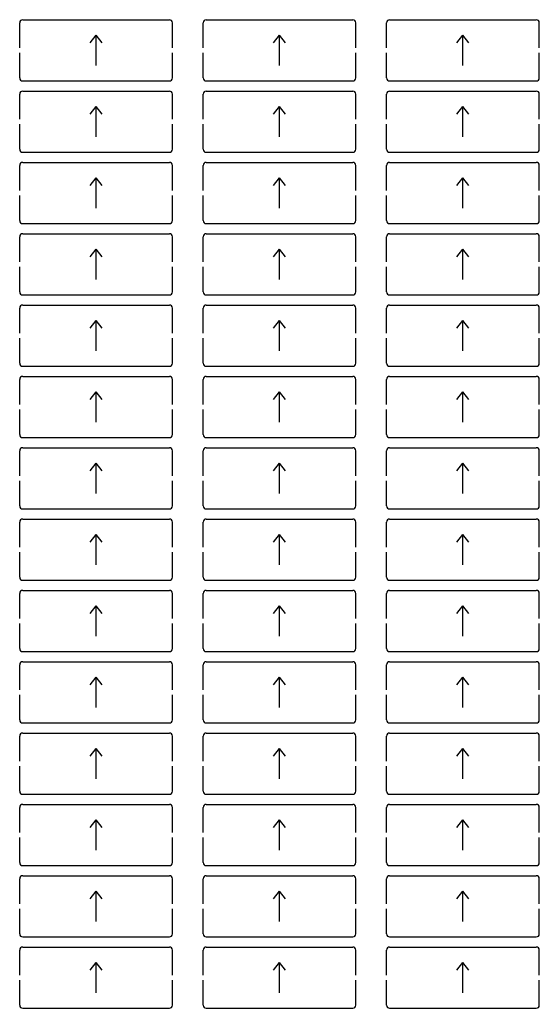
# Model space of a CAD drawing. Extents: x 0 to 438, y 0 to 206.
# Drawn here: x 121.5 to 172.5, y 4.5 to 101.5 of the extents above; entities that cross this region are included whole.
import ezdxf

# ---------------------------------------------------------------- set-up
doc = ezdxf.new("R2010")
doc.units = 0
doc.layers.add('DIMENSION', color=5, linetype='Continuous')
doc.layers.add('SAMPLE', color=4, linetype='Continuous')

msp = doc.modelspace()

# ---------------------------------------------------------------- linework, layer by layer
at = {"layer": 'DIMENSION'}
for p, q in [((128.4, 99.25), (129, 100)), ((129, 97), (129, 100)), ((129.6, 99.25), (129, 100)), ((146.4, 99.25), (147, 100)), ((147, 97), (147, 100)), ((147.6, 99.25), (147, 100)), ((164.4, 99.25), (165, 100)), ((165, 97), (165, 100)), ((165.6, 99.25), (165, 100)), ((128.4, 92.25), (129, 93)), ((129, 90), (129, 93)), ((129.6, 92.25), (129, 93)), ((146.4, 92.25), (147, 93)), ((147, 90), (147, 93)), ((147.6, 92.25), (147, 93)), ((164.4, 92.25), (165, 93)), ((165, 90), (165, 93)), ((165.6, 92.25), (165, 93)), ((128.4, 85.25), (129, 86)), ((129, 83), (129, 86)), ((129.6, 85.25), (129, 86)), ((146.4, 85.25), (147, 86)), ((147, 83), (147, 86)), ((147.6, 85.25), (147, 86)), ((164.4, 85.25), (165, 86)), ((165, 83), (165, 86)), ((165.6, 85.25), (165, 86)), ((128.4, 78.25), (129, 79)), ((129, 76), (129, 79)), ((129.6, 78.25), (129, 79)), ((146.4, 78.25), (147, 79)), ((147, 76), (147, 79)), ((147.6, 78.25), (147, 79)), ((164.4, 78.25), (165, 79)), ((165, 76), (165, 79)), ((165.6, 78.25), (165, 79)), ((128.4, 71.25), (129, 72)), ((129, 69), (129, 72)), ((129.6, 71.25), (129, 72)), ((146.4, 71.25), (147, 72)), ((147, 69), (147, 72)), ((147.6, 71.25), (147, 72)), ((164.4, 71.25), (165, 72)), ((165, 69), (165, 72)), ((165.6, 71.25), (165, 72)), ((128.4, 64.25), (129, 65)), ((129, 62), (129, 65)), ((129.6, 64.25), (129, 65)), ((146.4, 64.25), (147, 65)), ((147, 62), (147, 65)), ((147.6, 64.25), (147, 65)), ((164.4, 64.25), (165, 65)), ((165, 62), (165, 65)), ((165.6, 64.25), (165, 65)), ((128.4, 57.25), (129, 58)), ((129, 55), (129, 58)), ((129.6, 57.25), (129, 58)), ((146.4, 57.25), (147, 58)), ((147, 55), (147, 58)), ((147.6, 57.25), (147, 58)), ((164.4, 57.25), (165, 58)), ((165, 55), (165, 58)), ((165.6, 57.25), (165, 58)), ((128.4, 50.25), (129, 51)), ((129, 48), (129, 51)), ((129.6, 50.25), (129, 51)), ((146.4, 50.25), (147, 51)), ((147, 48), (147, 51)), ((147.6, 50.25), (147, 51)), ((164.4, 50.25), (165, 51)), ((165, 48), (165, 51)), ((165.6, 50.25), (165, 51)), ((128.4, 43.25), (129, 44)), ((129, 41), (129, 44)), ((129.6, 43.25), (129, 44)), ((146.4, 43.25), (147, 44)), ((147, 41), (147, 44)), ((147.6, 43.25), (147, 44)), ((164.4, 43.25), (165, 44)), ((165, 41), (165, 44)), ((165.6, 43.25), (165, 44)), ((128.4, 36.25), (129, 37)), ((129, 34), (129, 37)), ((129.6, 36.25), (129, 37)), ((146.4, 36.25), (147, 37)), ((147, 34), (147, 37)), ((147.6, 36.25), (147, 37)), ((164.4, 36.25), (165, 37)), ((165, 34), (165, 37)), ((165.6, 36.25), (165, 37)), ((128.4, 29.25), (129, 30)), ((129, 27), (129, 30)), ((129.6, 29.25), (129, 30)), ((146.4, 29.25), (147, 30)), ((147, 27), (147, 30)), ((147.6, 29.25), (147, 30)), ((164.4, 29.25), (165, 30)), ((165, 27), (165, 30)), ((165.6, 29.25), (165, 30)), ((128.4, 22.25), (129, 23)), ((129, 20), (129, 23)), ((129.6, 22.25), (129, 23)), ((146.4, 22.25), (147, 23)), ((147, 20), (147, 23)), ((147.6, 22.25), (147, 23)), ((164.4, 22.25), (165, 23)), ((165, 20), (165, 23)), ((165.6, 22.25), (165, 23)), ((128.4, 15.25), (129, 16)), ((129, 13), (129, 16)), ((129.6, 15.25), (129, 16)), ((146.4, 15.25), (147, 16)), ((147, 13), (147, 16)), ((147.6, 15.25), (147, 16)), ((164.4, 15.25), (165, 16)), ((165, 13), (165, 16)), ((165.6, 15.25), (165, 16)), ((128.4, 8.25), (129, 9)), ((129, 6), (129, 9)), ((129.6, 8.25), (129, 9)), ((146.4, 8.25), (147, 9)), ((147, 6), (147, 9)), ((147.6, 8.25), (147, 9)), ((164.4, 8.25), (165, 9)), ((165, 6), (165, 9)), ((165.6, 8.25), (165, 9))]:
    msp.add_line(p, q, dxfattribs=at)
at = {"layer": 'SAMPLE'}
for p, q in [((121.5228, 101.3148), (121.5, 101.2)), ((121.5, 98.75), (121.5, 101.2)), ((121.5879, 101.4121), (121.5228, 101.3148)), ((121.6852, 101.4772), (121.5879, 101.4121)), ((121.8, 101.5), (121.6852, 101.4772)), ((121.8, 101.5), (136.2, 101.5)), ((136.3148, 101.4772), (136.2, 101.5)), ((136.4121, 101.4121), (136.3148, 101.4772)), ((136.4772, 101.3148), (136.4121, 101.4121)), ((136.5, 101.2), (136.4772, 101.3148)), ((136.5, 98.75), (136.5, 101.2)), ((139.5228, 101.3148), (139.5, 101.2)), ((139.5, 98.75), (139.5, 101.2)), ((139.5879, 101.4121), (139.5228, 101.3148)), ((139.6852, 101.4772), (139.5879, 101.4121)), ((139.8, 101.5), (139.6852, 101.4772)), ((139.8, 101.5), (154.2, 101.5)), ((154.3148, 101.4772), (154.2, 101.5)), ((154.4121, 101.4121), (154.3148, 101.4772)), ((154.4772, 101.3148), (154.4121, 101.4121)), ((154.5, 101.2), (154.4772, 101.3148)), ((154.5, 98.75), (154.5, 101.2)), ((157.5228, 101.3148), (157.5, 101.2)), ((157.5, 98.75), (157.5, 101.2)), ((157.5879, 101.4121), (157.5228, 101.3148)), ((157.6852, 101.4772), (157.5879, 101.4121)), ((157.8, 101.5), (157.6852, 101.4772)), ((157.8, 101.5), (172.2, 101.5)), ((172.3148, 101.4772), (172.2, 101.5)), ((172.4121, 101.4121), (172.3148, 101.4772)), ((172.4772, 101.3148), (172.4121, 101.4121)), ((172.5, 101.2), (172.4772, 101.3148)), ((172.5, 98.75), (172.5, 101.2)), ((121.5, 95.8), (121.5, 98.25)), ((136.5, 95.8), (136.5, 98.25)), ((139.5, 95.8), (139.5, 98.25)), ((154.5, 95.8), (154.5, 98.25)), ((157.5, 95.8), (157.5, 98.25)), ((172.5, 95.8), (172.5, 98.25)), ((121.5, 95.8), (121.5228, 95.6852)), ((121.5228, 95.6852), (121.5879, 95.5879)), ((121.5879, 95.5879), (121.6852, 95.5228)), ((121.6852, 95.5228), (121.8, 95.5)), ((121.8, 95.5), (136.2, 95.5)), ((136.2, 95.5), (136.3148, 95.5228)), ((136.3148, 95.5228), (136.4121, 95.5879)), ((136.4121, 95.5879), (136.4772, 95.6852)), ((136.4772, 95.6852), (136.5, 95.8)), ((139.5, 95.8), (139.5228, 95.6852)), ((139.5228, 95.6852), (139.5879, 95.5879)), ((139.5879, 95.5879), (139.6852, 95.5228)), ((139.6852, 95.5228), (139.8, 95.5)), ((139.8, 95.5), (154.2, 95.5)), ((154.2, 95.5), (154.3148, 95.5228)), ((154.3148, 95.5228), (154.4121, 95.5879)), ((154.4121, 95.5879), (154.4772, 95.6852)), ((154.4772, 95.6852), (154.5, 95.8)), ((157.5, 95.8), (157.5228, 95.6852)), ((157.5228, 95.6852), (157.5879, 95.5879)), ((157.5879, 95.5879), (157.6852, 95.5228)), ((157.6852, 95.5228), (157.8, 95.5)), ((157.8, 95.5), (172.2, 95.5)), ((172.2, 95.5), (172.3148, 95.5228)), ((172.3148, 95.5228), (172.4121, 95.5879)), ((172.4121, 95.5879), (172.4772, 95.6852)), ((172.4772, 95.6852), (172.5, 95.8)), ((121.5228, 94.3148), (121.5, 94.2)), ((121.5, 91.75), (121.5, 94.2)), ((121.5879, 94.4121), (121.5228, 94.3148)), ((121.6852, 94.4772), (121.5879, 94.4121)), ((121.8, 94.5), (121.6852, 94.4772)), ((121.8, 94.5), (136.2, 94.5)), ((136.3148, 94.4772), (136.2, 94.5)), ((136.4121, 94.4121), (136.3148, 94.4772)), ((136.4772, 94.3148), (136.4121, 94.4121)), ((136.5, 94.2), (136.4772, 94.3148)), ((136.5, 91.75), (136.5, 94.2)), ((139.5228, 94.3148), (139.5, 94.2)), ((139.5, 91.75), (139.5, 94.2)), ((139.5879, 94.4121), (139.5228, 94.3148)), ((139.6852, 94.4772), (139.5879, 94.4121)), ((139.8, 94.5), (139.6852, 94.4772)), ((139.8, 94.5), (154.2, 94.5)), ((154.3148, 94.4772), (154.2, 94.5)), ((154.4121, 94.4121), (154.3148, 94.4772)), ((154.4772, 94.3148), (154.4121, 94.4121)), ((154.5, 94.2), (154.4772, 94.3148)), ((154.5, 91.75), (154.5, 94.2)), ((157.5228, 94.3148), (157.5, 94.2)), ((157.5, 91.75), (157.5, 94.2)), ((157.5879, 94.4121), (157.5228, 94.3148)), ((157.6852, 94.4772), (157.5879, 94.4121)), ((157.8, 94.5), (157.6852, 94.4772)), ((157.8, 94.5), (172.2, 94.5)), ((172.3148, 94.4772), (172.2, 94.5)), ((172.4121, 94.4121), (172.3148, 94.4772)), ((172.4772, 94.3148), (172.4121, 94.4121)), ((172.5, 94.2), (172.4772, 94.3148)), ((172.5, 91.75), (172.5, 94.2)), ((121.5, 88.8), (121.5, 91.25)), ((136.5, 88.8), (136.5, 91.25)), ((139.5, 88.8), (139.5, 91.25)), ((154.5, 88.8), (154.5, 91.25)), ((157.5, 88.8), (157.5, 91.25)), ((172.5, 88.8), (172.5, 91.25)), ((121.5, 88.8), (121.5228, 88.6852)), ((121.5228, 88.6852), (121.5879, 88.5879)), ((121.5879, 88.5879), (121.6852, 88.5228)), ((121.6852, 88.5228), (121.8, 88.5)), ((121.8, 88.5), (136.2, 88.5)), ((136.2, 88.5), (136.3148, 88.5228)), ((136.3148, 88.5228), (136.4121, 88.5879)), ((136.4121, 88.5879), (136.4772, 88.6852)), ((136.4772, 88.6852), (136.5, 88.8)), ((139.5, 88.8), (139.5228, 88.6852)), ((139.5228, 88.6852), (139.5879, 88.5879)), ((139.5879, 88.5879), (139.6852, 88.5228)), ((139.6852, 88.5228), (139.8, 88.5)), ((139.8, 88.5), (154.2, 88.5)), ((154.2, 88.5), (154.3148, 88.5228)), ((154.3148, 88.5228), (154.4121, 88.5879)), ((154.4121, 88.5879), (154.4772, 88.6852)), ((154.4772, 88.6852), (154.5, 88.8)), ((157.5, 88.8), (157.5228, 88.6852)), ((157.5228, 88.6852), (157.5879, 88.5879)), ((157.5879, 88.5879), (157.6852, 88.5228)), ((157.6852, 88.5228), (157.8, 88.5)), ((157.8, 88.5), (172.2, 88.5)), ((172.2, 88.5), (172.3148, 88.5228)), ((172.3148, 88.5228), (172.4121, 88.5879)), ((172.4121, 88.5879), (172.4772, 88.6852)), ((172.4772, 88.6852), (172.5, 88.8)), ((121.5228, 87.3148), (121.5, 87.2)), ((121.5879, 87.4121), (121.5228, 87.3148)), ((121.6852, 87.4772), (121.5879, 87.4121)), ((121.8, 87.5), (121.6852, 87.4772)), ((121.8, 87.5), (136.2, 87.5)), ((136.3148, 87.4772), (136.2, 87.5)), ((136.4121, 87.4121), (136.3148, 87.4772)), ((136.4772, 87.3148), (136.4121, 87.4121)), ((136.5, 87.2), (136.4772, 87.3148)), ((139.5228, 87.3148), (139.5, 87.2)), ((139.5879, 87.4121), (139.5228, 87.3148)), ((139.6852, 87.4772), (139.5879, 87.4121)), ((139.8, 87.5), (139.6852, 87.4772)), ((139.8, 87.5), (154.2, 87.5)), ((154.3148, 87.4772), (154.2, 87.5)), ((154.4121, 87.4121), (154.3148, 87.4772)), ((154.4772, 87.3148), (154.4121, 87.4121)), ((154.5, 87.2), (154.4772, 87.3148)), ((157.5228, 87.3148), (157.5, 87.2)), ((157.5879, 87.4121), (157.5228, 87.3148)), ((157.6852, 87.4772), (157.5879, 87.4121)), ((157.8, 87.5), (157.6852, 87.4772)), ((157.8, 87.5), (172.2, 87.5)), ((172.3148, 87.4772), (172.2, 87.5)), ((172.4121, 87.4121), (172.3148, 87.4772)), ((172.4772, 87.3148), (172.4121, 87.4121)), ((172.5, 87.2), (172.4772, 87.3148)), ((121.5, 84.75), (121.5, 87.2)), ((136.5, 84.75), (136.5, 87.2)), ((139.5, 84.75), (139.5, 87.2)), ((154.5, 84.75), (154.5, 87.2)), ((157.5, 84.75), (157.5, 87.2)), ((172.5, 84.75), (172.5, 87.2)), ((121.5, 81.8), (121.5, 84.25)), ((136.5, 81.8), (136.5, 84.25)), ((139.5, 81.8), (139.5, 84.25)), ((154.5, 81.8), (154.5, 84.25)), ((157.5, 81.8), (157.5, 84.25)), ((172.5, 81.8), (172.5, 84.25)), ((121.5, 81.8), (121.5228, 81.6852)), ((121.5228, 81.6852), (121.5879, 81.5879)), ((121.5879, 81.5879), (121.6852, 81.5228)), ((121.6852, 81.5228), (121.8, 81.5)), ((121.8, 81.5), (136.2, 81.5)), ((136.2, 81.5), (136.3148, 81.5228)), ((136.3148, 81.5228), (136.4121, 81.5879)), ((136.4121, 81.5879), (136.4772, 81.6852)), ((136.4772, 81.6852), (136.5, 81.8)), ((139.5, 81.8), (139.5228, 81.6852)), ((139.5228, 81.6852), (139.5879, 81.5879)), ((139.5879, 81.5879), (139.6852, 81.5228)), ((139.6852, 81.5228), (139.8, 81.5)), ((139.8, 81.5), (154.2, 81.5)), ((154.2, 81.5), (154.3148, 81.5228)), ((154.3148, 81.5228), (154.4121, 81.5879)), ((154.4121, 81.5879), (154.4772, 81.6852)), ((154.4772, 81.6852), (154.5, 81.8)), ((157.5, 81.8), (157.5228, 81.6852)), ((157.5228, 81.6852), (157.5879, 81.5879)), ((157.5879, 81.5879), (157.6852, 81.5228)), ((157.6852, 81.5228), (157.8, 81.5)), ((157.8, 81.5), (172.2, 81.5)), ((172.2, 81.5), (172.3148, 81.5228)), ((172.3148, 81.5228), (172.4121, 81.5879)), ((172.4121, 81.5879), (172.4772, 81.6852)), ((172.4772, 81.6852), (172.5, 81.8)), ((121.5228, 80.3148), (121.5, 80.2)), ((121.5, 77.75), (121.5, 80.2)), ((121.5879, 80.4121), (121.5228, 80.3148)), ((121.6852, 80.4772), (121.5879, 80.4121)), ((121.8, 80.5), (121.6852, 80.4772)), ((121.8, 80.5), (136.2, 80.5)), ((136.3148, 80.4772), (136.2, 80.5)), ((136.4121, 80.4121), (136.3148, 80.4772)), ((136.4772, 80.3148), (136.4121, 80.4121)), ((136.5, 80.2), (136.4772, 80.3148)), ((136.5, 77.75), (136.5, 80.2)), ((139.5228, 80.3148), (139.5, 80.2)), ((139.5, 77.75), (139.5, 80.2)), ((139.5879, 80.4121), (139.5228, 80.3148)), ((139.6852, 80.4772), (139.5879, 80.4121)), ((139.8, 80.5), (139.6852, 80.4772)), ((139.8, 80.5), (154.2, 80.5)), ((154.3148, 80.4772), (154.2, 80.5)), ((154.4121, 80.4121), (154.3148, 80.4772)), ((154.4772, 80.3148), (154.4121, 80.4121)), ((154.5, 80.2), (154.4772, 80.3148)), ((154.5, 77.75), (154.5, 80.2)), ((157.5228, 80.3148), (157.5, 80.2)), ((157.5, 77.75), (157.5, 80.2)), ((157.5879, 80.4121), (157.5228, 80.3148)), ((157.6852, 80.4772), (157.5879, 80.4121)), ((157.8, 80.5), (157.6852, 80.4772)), ((157.8, 80.5), (172.2, 80.5)), ((172.3148, 80.4772), (172.2, 80.5)), ((172.4121, 80.4121), (172.3148, 80.4772)), ((172.4772, 80.3148), (172.4121, 80.4121)), ((172.5, 80.2), (172.4772, 80.3148)), ((172.5, 77.75), (172.5, 80.2)), ((121.5, 74.8), (121.5, 77.25)), ((136.5, 74.8), (136.5, 77.25)), ((139.5, 74.8), (139.5, 77.25)), ((154.5, 74.8), (154.5, 77.25)), ((157.5, 74.8), (157.5, 77.25)), ((172.5, 74.8), (172.5, 77.25)), ((121.5, 74.8), (121.5228, 74.6852)), ((136.4772, 74.6852), (136.5, 74.8)), ((139.5, 74.8), (139.5228, 74.6852)), ((154.4772, 74.6852), (154.5, 74.8)), ((157.5, 74.8), (157.5228, 74.6852)), ((172.4772, 74.6852), (172.5, 74.8)), ((121.5228, 74.6852), (121.5879, 74.5879)), ((121.5879, 74.5879), (121.6852, 74.5228)), ((121.6852, 74.5228), (121.8, 74.5)), ((121.8, 74.5), (136.2, 74.5)), ((136.2, 74.5), (136.3148, 74.5228)), ((136.3148, 74.5228), (136.4121, 74.5879)), ((136.4121, 74.5879), (136.4772, 74.6852)), ((139.5228, 74.6852), (139.5879, 74.5879)), ((139.5879, 74.5879), (139.6852, 74.5228)), ((139.6852, 74.5228), (139.8, 74.5)), ((139.8, 74.5), (154.2, 74.5)), ((154.2, 74.5), (154.3148, 74.5228)), ((154.3148, 74.5228), (154.4121, 74.5879)), ((154.4121, 74.5879), (154.4772, 74.6852)), ((157.5228, 74.6852), (157.5879, 74.5879)), ((157.5879, 74.5879), (157.6852, 74.5228)), ((157.6852, 74.5228), (157.8, 74.5)), ((157.8, 74.5), (172.2, 74.5)), ((172.2, 74.5), (172.3148, 74.5228)), ((172.3148, 74.5228), (172.4121, 74.5879)), ((172.4121, 74.5879), (172.4772, 74.6852)), ((121.5228, 73.3148), (121.5, 73.2)), ((121.5, 70.75), (121.5, 73.2)), ((121.5879, 73.4121), (121.5228, 73.3148)), ((121.6852, 73.4772), (121.5879, 73.4121)), ((121.8, 73.5), (121.6852, 73.4772)), ((121.8, 73.5), (136.2, 73.5)), ((136.3148, 73.4772), (136.2, 73.5)), ((136.4121, 73.4121), (136.3148, 73.4772)), ((136.4772, 73.3148), (136.4121, 73.4121)), ((136.5, 73.2), (136.4772, 73.3148)), ((136.5, 70.75), (136.5, 73.2)), ((139.5228, 73.3148), (139.5, 73.2)), ((139.5, 70.75), (139.5, 73.2)), ((139.5879, 73.4121), (139.5228, 73.3148)), ((139.6852, 73.4772), (139.5879, 73.4121)), ((139.8, 73.5), (139.6852, 73.4772)), ((139.8, 73.5), (154.2, 73.5)), ((154.3148, 73.4772), (154.2, 73.5)), ((154.4121, 73.4121), (154.3148, 73.4772)), ((154.4772, 73.3148), (154.4121, 73.4121)), ((154.5, 73.2), (154.4772, 73.3148)), ((154.5, 70.75), (154.5, 73.2)), ((157.5228, 73.3148), (157.5, 73.2)), ((157.5, 70.75), (157.5, 73.2)), ((157.5879, 73.4121), (157.5228, 73.3148)), ((157.6852, 73.4772), (157.5879, 73.4121)), ((157.8, 73.5), (157.6852, 73.4772)), ((157.8, 73.5), (172.2, 73.5)), ((172.3148, 73.4772), (172.2, 73.5)), ((172.4121, 73.4121), (172.3148, 73.4772)), ((172.4772, 73.3148), (172.4121, 73.4121)), ((172.5, 73.2), (172.4772, 73.3148)), ((172.5, 70.75), (172.5, 73.2)), ((121.5, 67.8), (121.5, 70.25)), ((136.5, 67.8), (136.5, 70.25)), ((139.5, 67.8), (139.5, 70.25)), ((154.5, 67.8), (154.5, 70.25)), ((157.5, 67.8), (157.5, 70.25)), ((172.5, 67.8), (172.5, 70.25)), ((121.5, 67.8), (121.5228, 67.6852)), ((121.5228, 67.6852), (121.5879, 67.5879)), ((121.5879, 67.5879), (121.6852, 67.5228)), ((121.6852, 67.5228), (121.8, 67.5)), ((121.8, 67.5), (136.2, 67.5)), ((136.2, 67.5), (136.3148, 67.5228)), ((136.3148, 67.5228), (136.4121, 67.5879)), ((136.4121, 67.5879), (136.4772, 67.6852)), ((136.4772, 67.6852), (136.5, 67.8)), ((139.5, 67.8), (139.5228, 67.6852)), ((139.5228, 67.6852), (139.5879, 67.5879)), ((139.5879, 67.5879), (139.6852, 67.5228)), ((139.6852, 67.5228), (139.8, 67.5)), ((139.8, 67.5), (154.2, 67.5)), ((154.2, 67.5), (154.3148, 67.5228)), ((154.3148, 67.5228), (154.4121, 67.5879)), ((154.4121, 67.5879), (154.4772, 67.6852)), ((154.4772, 67.6852), (154.5, 67.8)), ((157.5, 67.8), (157.5228, 67.6852)), ((157.5228, 67.6852), (157.5879, 67.5879)), ((157.5879, 67.5879), (157.6852, 67.5228)), ((157.6852, 67.5228), (157.8, 67.5)), ((157.8, 67.5), (172.2, 67.5)), ((172.2, 67.5), (172.3148, 67.5228)), ((172.3148, 67.5228), (172.4121, 67.5879)), ((172.4121, 67.5879), (172.4772, 67.6852)), ((172.4772, 67.6852), (172.5, 67.8)), ((121.5228, 66.3148), (121.5, 66.2)), ((121.5, 63.75), (121.5, 66.2)), ((121.5879, 66.4121), (121.5228, 66.3148)), ((121.6852, 66.4772), (121.5879, 66.4121)), ((121.8, 66.5), (121.6852, 66.4772)), ((121.8, 66.5), (136.2, 66.5)), ((136.3148, 66.4772), (136.2, 66.5)), ((136.4121, 66.4121), (136.3148, 66.4772)), ((136.4772, 66.3148), (136.4121, 66.4121)), ((136.5, 66.2), (136.4772, 66.3148)), ((136.5, 63.75), (136.5, 66.2)), ((139.5228, 66.3148), (139.5, 66.2)), ((139.5, 63.75), (139.5, 66.2)), ((139.5879, 66.4121), (139.5228, 66.3148)), ((139.6852, 66.4772), (139.5879, 66.4121)), ((139.8, 66.5), (139.6852, 66.4772)), ((139.8, 66.5), (154.2, 66.5)), ((154.3148, 66.4772), (154.2, 66.5)), ((154.4121, 66.4121), (154.3148, 66.4772)), ((154.4772, 66.3148), (154.4121, 66.4121)), ((154.5, 66.2), (154.4772, 66.3148)), ((154.5, 63.75), (154.5, 66.2)), ((157.5228, 66.3148), (157.5, 66.2)), ((157.5, 63.75), (157.5, 66.2)), ((157.5879, 66.4121), (157.5228, 66.3148)), ((157.6852, 66.4772), (157.5879, 66.4121)), ((157.8, 66.5), (157.6852, 66.4772)), ((157.8, 66.5), (172.2, 66.5)), ((172.3148, 66.4772), (172.2, 66.5)), ((172.4121, 66.4121), (172.3148, 66.4772)), ((172.4772, 66.3148), (172.4121, 66.4121)), ((172.5, 66.2), (172.4772, 66.3148)), ((172.5, 63.75), (172.5, 66.2)), ((121.5, 60.8), (121.5, 63.25)), ((136.5, 60.8), (136.5, 63.25)), ((139.5, 60.8), (139.5, 63.25)), ((154.5, 60.8), (154.5, 63.25)), ((157.5, 60.8), (157.5, 63.25)), ((172.5, 60.8), (172.5, 63.25)), ((121.5, 60.8), (121.5228, 60.6852)), ((121.5228, 60.6852), (121.5879, 60.5879)), ((121.5879, 60.5879), (121.6852, 60.5228)), ((121.6852, 60.5228), (121.8, 60.5)), ((121.8, 60.5), (136.2, 60.5)), ((136.2, 60.5), (136.3148, 60.5228)), ((136.3148, 60.5228), (136.4121, 60.5879)), ((136.4121, 60.5879), (136.4772, 60.6852)), ((136.4772, 60.6852), (136.5, 60.8)), ((139.5, 60.8), (139.5228, 60.6852)), ((139.5228, 60.6852), (139.5879, 60.5879)), ((139.5879, 60.5879), (139.6852, 60.5228)), ((139.6852, 60.5228), (139.8, 60.5)), ((139.8, 60.5), (154.2, 60.5)), ((154.2, 60.5), (154.3148, 60.5228)), ((154.3148, 60.5228), (154.4121, 60.5879)), ((154.4121, 60.5879), (154.4772, 60.6852)), ((154.4772, 60.6852), (154.5, 60.8)), ((157.5, 60.8), (157.5228, 60.6852)), ((157.5228, 60.6852), (157.5879, 60.5879)), ((157.5879, 60.5879), (157.6852, 60.5228)), ((157.6852, 60.5228), (157.8, 60.5)), ((157.8, 60.5), (172.2, 60.5)), ((172.2, 60.5), (172.3148, 60.5228)), ((172.3148, 60.5228), (172.4121, 60.5879)), ((172.4121, 60.5879), (172.4772, 60.6852)), ((172.4772, 60.6852), (172.5, 60.8)), ((121.5228, 59.3148), (121.5, 59.2)), ((121.5, 56.75), (121.5, 59.2)), ((121.5879, 59.4121), (121.5228, 59.3148)), ((121.6852, 59.4772), (121.5879, 59.4121)), ((121.8, 59.5), (121.6852, 59.4772)), ((121.8, 59.5), (136.2, 59.5)), ((136.3148, 59.4772), (136.2, 59.5)), ((136.4121, 59.4121), (136.3148, 59.4772)), ((136.4772, 59.3148), (136.4121, 59.4121)), ((136.5, 59.2), (136.4772, 59.3148)), ((136.5, 56.75), (136.5, 59.2)), ((139.5228, 59.3148), (139.5, 59.2)), ((139.5, 56.75), (139.5, 59.2)), ((139.5879, 59.4121), (139.5228, 59.3148)), ((139.6852, 59.4772), (139.5879, 59.4121)), ((139.8, 59.5), (139.6852, 59.4772)), ((139.8, 59.5), (154.2, 59.5)), ((154.3148, 59.4772), (154.2, 59.5)), ((154.4121, 59.4121), (154.3148, 59.4772)), ((154.4772, 59.3148), (154.4121, 59.4121)), ((154.5, 59.2), (154.4772, 59.3148)), ((154.5, 56.75), (154.5, 59.2)), ((157.5228, 59.3148), (157.5, 59.2)), ((157.5, 56.75), (157.5, 59.2)), ((157.5879, 59.4121), (157.5228, 59.3148)), ((157.6852, 59.4772), (157.5879, 59.4121)), ((157.8, 59.5), (157.6852, 59.4772)), ((157.8, 59.5), (172.2, 59.5)), ((172.3148, 59.4772), (172.2, 59.5)), ((172.4121, 59.4121), (172.3148, 59.4772)), ((172.4772, 59.3148), (172.4121, 59.4121)), ((172.5, 59.2), (172.4772, 59.3148)), ((172.5, 56.75), (172.5, 59.2)), ((121.5, 53.8), (121.5, 56.25)), ((136.5, 53.8), (136.5, 56.25)), ((139.5, 53.8), (139.5, 56.25)), ((154.5, 53.8), (154.5, 56.25)), ((157.5, 53.8), (157.5, 56.25)), ((172.5, 53.8), (172.5, 56.25)), ((121.5, 53.8), (121.5228, 53.6852)), ((121.5228, 53.6852), (121.5879, 53.5879)), ((121.5879, 53.5879), (121.6852, 53.5228)), ((121.6852, 53.5228), (121.8, 53.5)), ((121.8, 53.5), (136.2, 53.5)), ((136.2, 53.5), (136.3148, 53.5228)), ((136.3148, 53.5228), (136.4121, 53.5879)), ((136.4121, 53.5879), (136.4772, 53.6852)), ((136.4772, 53.6852), (136.5, 53.8)), ((139.5, 53.8), (139.5228, 53.6852)), ((139.5228, 53.6852), (139.5879, 53.5879)), ((139.5879, 53.5879), (139.6852, 53.5228)), ((139.6852, 53.5228), (139.8, 53.5)), ((139.8, 53.5), (154.2, 53.5)), ((154.2, 53.5), (154.3148, 53.5228)), ((154.3148, 53.5228), (154.4121, 53.5879)), ((154.4121, 53.5879), (154.4772, 53.6852)), ((154.4772, 53.6852), (154.5, 53.8)), ((157.5, 53.8), (157.5228, 53.6852)), ((157.5228, 53.6852), (157.5879, 53.5879)), ((157.5879, 53.5879), (157.6852, 53.5228)), ((157.6852, 53.5228), (157.8, 53.5)), ((157.8, 53.5), (172.2, 53.5)), ((172.2, 53.5), (172.3148, 53.5228)), ((172.3148, 53.5228), (172.4121, 53.5879)), ((172.4121, 53.5879), (172.4772, 53.6852)), ((172.4772, 53.6852), (172.5, 53.8)), ((121.5879, 52.4121), (121.5228, 52.3148)), ((121.6852, 52.4772), (121.5879, 52.4121)), ((121.8, 52.5), (121.6852, 52.4772)), ((121.8, 52.5), (136.2, 52.5)), ((136.3148, 52.4772), (136.2, 52.5)), ((136.4121, 52.4121), (136.3148, 52.4772)), ((136.4772, 52.3148), (136.4121, 52.4121)), ((139.5879, 52.4121), (139.5228, 52.3148)), ((139.6852, 52.4772), (139.5879, 52.4121)), ((139.8, 52.5), (139.6852, 52.4772)), ((139.8, 52.5), (154.2, 52.5)), ((154.3148, 52.4772), (154.2, 52.5)), ((154.4121, 52.4121), (154.3148, 52.4772)), ((154.4772, 52.3148), (154.4121, 52.4121)), ((157.5879, 52.4121), (157.5228, 52.3148)), ((157.6852, 52.4772), (157.5879, 52.4121)), ((157.8, 52.5), (157.6852, 52.4772)), ((157.8, 52.5), (172.2, 52.5)), ((172.3148, 52.4772), (172.2, 52.5)), ((172.4121, 52.4121), (172.3148, 52.4772)), ((172.4772, 52.3148), (172.4121, 52.4121)), ((121.5228, 52.3148), (121.5, 52.2)), ((121.5, 49.75), (121.5, 52.2)), ((136.5, 52.2), (136.4772, 52.3148)), ((136.5, 49.75), (136.5, 52.2)), ((139.5228, 52.3148), (139.5, 52.2)), ((139.5, 49.75), (139.5, 52.2)), ((154.5, 52.2), (154.4772, 52.3148)), ((154.5, 49.75), (154.5, 52.2)), ((157.5228, 52.3148), (157.5, 52.2)), ((157.5, 49.75), (157.5, 52.2)), ((172.5, 52.2), (172.4772, 52.3148)), ((172.5, 49.75), (172.5, 52.2)), ((121.5, 46.8), (121.5, 49.25)), ((136.5, 46.8), (136.5, 49.25)), ((139.5, 46.8), (139.5, 49.25)), ((154.5, 46.8), (154.5, 49.25)), ((157.5, 46.8), (157.5, 49.25)), ((172.5, 46.8), (172.5, 49.25)), ((121.5, 46.8), (121.5228, 46.6852)), ((121.5228, 46.6852), (121.5879, 46.5879)), ((121.5879, 46.5879), (121.6852, 46.5228)), ((136.3148, 46.5228), (136.4121, 46.5879)), ((136.4121, 46.5879), (136.4772, 46.6852)), ((136.4772, 46.6852), (136.5, 46.8)), ((139.5, 46.8), (139.5228, 46.6852)), ((139.5228, 46.6852), (139.5879, 46.5879)), ((139.5879, 46.5879), (139.6852, 46.5228)), ((154.3148, 46.5228), (154.4121, 46.5879)), ((154.4121, 46.5879), (154.4772, 46.6852)), ((154.4772, 46.6852), (154.5, 46.8)), ((157.5, 46.8), (157.5228, 46.6852)), ((157.5228, 46.6852), (157.5879, 46.5879)), ((157.5879, 46.5879), (157.6852, 46.5228)), ((172.3148, 46.5228), (172.4121, 46.5879)), ((172.4121, 46.5879), (172.4772, 46.6852)), ((172.4772, 46.6852), (172.5, 46.8)), ((121.6852, 46.5228), (121.8, 46.5)), ((121.8, 46.5), (136.2, 46.5)), ((136.2, 46.5), (136.3148, 46.5228)), ((139.6852, 46.5228), (139.8, 46.5)), ((139.8, 46.5), (154.2, 46.5)), ((154.2, 46.5), (154.3148, 46.5228)), ((157.6852, 46.5228), (157.8, 46.5)), ((157.8, 46.5), (172.2, 46.5)), ((172.2, 46.5), (172.3148, 46.5228)), ((121.5228, 45.3148), (121.5, 45.2)), ((121.5, 42.75), (121.5, 45.2)), ((121.5879, 45.4121), (121.5228, 45.3148)), ((121.6852, 45.4772), (121.5879, 45.4121)), ((121.8, 45.5), (121.6852, 45.4772)), ((121.8, 45.5), (136.2, 45.5)), ((136.3148, 45.4772), (136.2, 45.5)), ((136.4121, 45.4121), (136.3148, 45.4772)), ((136.4772, 45.3148), (136.4121, 45.4121)), ((136.5, 45.2), (136.4772, 45.3148)), ((136.5, 42.75), (136.5, 45.2)), ((139.5228, 45.3148), (139.5, 45.2)), ((139.5, 42.75), (139.5, 45.2)), ((139.5879, 45.4121), (139.5228, 45.3148)), ((139.6852, 45.4772), (139.5879, 45.4121)), ((139.8, 45.5), (139.6852, 45.4772)), ((139.8, 45.5), (154.2, 45.5)), ((154.3148, 45.4772), (154.2, 45.5)), ((154.4121, 45.4121), (154.3148, 45.4772)), ((154.4772, 45.3148), (154.4121, 45.4121)), ((154.5, 45.2), (154.4772, 45.3148)), ((154.5, 42.75), (154.5, 45.2)), ((157.5228, 45.3148), (157.5, 45.2)), ((157.5, 42.75), (157.5, 45.2)), ((157.5879, 45.4121), (157.5228, 45.3148)), ((157.6852, 45.4772), (157.5879, 45.4121)), ((157.8, 45.5), (157.6852, 45.4772)), ((157.8, 45.5), (172.2, 45.5)), ((172.3148, 45.4772), (172.2, 45.5)), ((172.4121, 45.4121), (172.3148, 45.4772)), ((172.4772, 45.3148), (172.4121, 45.4121)), ((172.5, 45.2), (172.4772, 45.3148)), ((172.5, 42.75), (172.5, 45.2)), ((121.5, 39.8), (121.5, 42.25)), ((136.5, 39.8), (136.5, 42.25)), ((139.5, 39.8), (139.5, 42.25)), ((154.5, 39.8), (154.5, 42.25)), ((157.5, 39.8), (157.5, 42.25)), ((172.5, 39.8), (172.5, 42.25)), ((121.5, 39.8), (121.5228, 39.6852)), ((136.4772, 39.6852), (136.5, 39.8)), ((139.5, 39.8), (139.5228, 39.6852)), ((154.4772, 39.6852), (154.5, 39.8)), ((157.5, 39.8), (157.5228, 39.6852)), ((172.4772, 39.6852), (172.5, 39.8)), ((121.5228, 39.6852), (121.5879, 39.5879)), ((121.5879, 39.5879), (121.6852, 39.5228)), ((121.6852, 39.5228), (121.8, 39.5)), ((121.8, 39.5), (136.2, 39.5)), ((136.2, 39.5), (136.3148, 39.5228)), ((136.3148, 39.5228), (136.4121, 39.5879)), ((136.4121, 39.5879), (136.4772, 39.6852)), ((139.5228, 39.6852), (139.5879, 39.5879)), ((139.5879, 39.5879), (139.6852, 39.5228)), ((139.6852, 39.5228), (139.8, 39.5)), ((139.8, 39.5), (154.2, 39.5)), ((154.2, 39.5), (154.3148, 39.5228)), ((154.3148, 39.5228), (154.4121, 39.5879)), ((154.4121, 39.5879), (154.4772, 39.6852)), ((157.5228, 39.6852), (157.5879, 39.5879)), ((157.5879, 39.5879), (157.6852, 39.5228)), ((157.6852, 39.5228), (157.8, 39.5)), ((157.8, 39.5), (172.2, 39.5)), ((172.2, 39.5), (172.3148, 39.5228)), ((172.3148, 39.5228), (172.4121, 39.5879)), ((172.4121, 39.5879), (172.4772, 39.6852)), ((121.5228, 38.3148), (121.5, 38.2)), ((121.5, 35.75), (121.5, 38.2)), ((121.5879, 38.4121), (121.5228, 38.3148)), ((121.6852, 38.4772), (121.5879, 38.4121)), ((121.8, 38.5), (121.6852, 38.4772)), ((121.8, 38.5), (136.2, 38.5)), ((136.3148, 38.4772), (136.2, 38.5)), ((136.4121, 38.4121), (136.3148, 38.4772)), ((136.4772, 38.3148), (136.4121, 38.4121)), ((136.5, 38.2), (136.4772, 38.3148)), ((136.5, 35.75), (136.5, 38.2)), ((139.5228, 38.3148), (139.5, 38.2)), ((139.5, 35.75), (139.5, 38.2)), ((139.5879, 38.4121), (139.5228, 38.3148)), ((139.6852, 38.4772), (139.5879, 38.4121)), ((139.8, 38.5), (139.6852, 38.4772)), ((139.8, 38.5), (154.2, 38.5)), ((154.3148, 38.4772), (154.2, 38.5)), ((154.4121, 38.4121), (154.3148, 38.4772)), ((154.4772, 38.3148), (154.4121, 38.4121)), ((154.5, 38.2), (154.4772, 38.3148)), ((154.5, 35.75), (154.5, 38.2)), ((157.5228, 38.3148), (157.5, 38.2)), ((157.5, 35.75), (157.5, 38.2)), ((157.5879, 38.4121), (157.5228, 38.3148)), ((157.6852, 38.4772), (157.5879, 38.4121)), ((157.8, 38.5), (157.6852, 38.4772)), ((157.8, 38.5), (172.2, 38.5)), ((172.3148, 38.4772), (172.2, 38.5)), ((172.4121, 38.4121), (172.3148, 38.4772)), ((172.4772, 38.3148), (172.4121, 38.4121)), ((172.5, 38.2), (172.4772, 38.3148)), ((172.5, 35.75), (172.5, 38.2)), ((121.5, 32.8), (121.5, 35.25)), ((136.5, 32.8), (136.5, 35.25)), ((139.5, 32.8), (139.5, 35.25)), ((154.5, 32.8), (154.5, 35.25)), ((157.5, 32.8), (157.5, 35.25)), ((172.5, 32.8), (172.5, 35.25)), ((121.5, 32.8), (121.5228, 32.6852)), ((121.5228, 32.6852), (121.5879, 32.5879)), ((121.5879, 32.5879), (121.6852, 32.5228)), ((121.6852, 32.5228), (121.8, 32.5)), ((121.8, 32.5), (136.2, 32.5)), ((136.2, 32.5), (136.3148, 32.5228)), ((136.3148, 32.5228), (136.4121, 32.5879)), ((136.4121, 32.5879), (136.4772, 32.6852)), ((136.4772, 32.6852), (136.5, 32.8)), ((139.5, 32.8), (139.5228, 32.6852)), ((139.5228, 32.6852), (139.5879, 32.5879)), ((139.5879, 32.5879), (139.6852, 32.5228)), ((139.6852, 32.5228), (139.8, 32.5)), ((139.8, 32.5), (154.2, 32.5)), ((154.2, 32.5), (154.3148, 32.5228)), ((154.3148, 32.5228), (154.4121, 32.5879)), ((154.4121, 32.5879), (154.4772, 32.6852)), ((154.4772, 32.6852), (154.5, 32.8)), ((157.5, 32.8), (157.5228, 32.6852)), ((157.5228, 32.6852), (157.5879, 32.5879)), ((157.5879, 32.5879), (157.6852, 32.5228)), ((157.6852, 32.5228), (157.8, 32.5)), ((157.8, 32.5), (172.2, 32.5)), ((172.2, 32.5), (172.3148, 32.5228)), ((172.3148, 32.5228), (172.4121, 32.5879)), ((172.4121, 32.5879), (172.4772, 32.6852)), ((172.4772, 32.6852), (172.5, 32.8)), ((121.5228, 31.3148), (121.5, 31.2)), ((121.5, 28.75), (121.5, 31.2)), ((121.5879, 31.4121), (121.5228, 31.3148)), ((121.6852, 31.4772), (121.5879, 31.4121)), ((121.8, 31.5), (121.6852, 31.4772)), ((121.8, 31.5), (136.2, 31.5)), ((136.3148, 31.4772), (136.2, 31.5)), ((136.4121, 31.4121), (136.3148, 31.4772)), ((136.4772, 31.3148), (136.4121, 31.4121)), ((136.5, 31.2), (136.4772, 31.3148)), ((136.5, 28.75), (136.5, 31.2)), ((139.5228, 31.3148), (139.5, 31.2)), ((139.5, 28.75), (139.5, 31.2)), ((139.5879, 31.4121), (139.5228, 31.3148)), ((139.6852, 31.4772), (139.5879, 31.4121)), ((139.8, 31.5), (139.6852, 31.4772)), ((139.8, 31.5), (154.2, 31.5)), ((154.3148, 31.4772), (154.2, 31.5)), ((154.4121, 31.4121), (154.3148, 31.4772)), ((154.4772, 31.3148), (154.4121, 31.4121)), ((154.5, 31.2), (154.4772, 31.3148)), ((154.5, 28.75), (154.5, 31.2)), ((157.5228, 31.3148), (157.5, 31.2)), ((157.5, 28.75), (157.5, 31.2)), ((157.5879, 31.4121), (157.5228, 31.3148)), ((157.6852, 31.4772), (157.5879, 31.4121)), ((157.8, 31.5), (157.6852, 31.4772)), ((157.8, 31.5), (172.2, 31.5)), ((172.3148, 31.4772), (172.2, 31.5)), ((172.4121, 31.4121), (172.3148, 31.4772)), ((172.4772, 31.3148), (172.4121, 31.4121)), ((172.5, 31.2), (172.4772, 31.3148)), ((172.5, 28.75), (172.5, 31.2)), ((121.5, 25.8), (121.5, 28.25)), ((136.5, 25.8), (136.5, 28.25)), ((139.5, 25.8), (139.5, 28.25)), ((154.5, 25.8), (154.5, 28.25)), ((157.5, 25.8), (157.5, 28.25)), ((172.5, 25.8), (172.5, 28.25)), ((121.5, 25.8), (121.5228, 25.6852)), ((121.5228, 25.6852), (121.5879, 25.5879)), ((121.5879, 25.5879), (121.6852, 25.5228)), ((121.6852, 25.5228), (121.8, 25.5)), ((121.8, 25.5), (136.2, 25.5)), ((136.2, 25.5), (136.3148, 25.5228)), ((136.3148, 25.5228), (136.4121, 25.5879)), ((136.4121, 25.5879), (136.4772, 25.6852)), ((136.4772, 25.6852), (136.5, 25.8)), ((139.5, 25.8), (139.5228, 25.6852)), ((139.5228, 25.6852), (139.5879, 25.5879)), ((139.5879, 25.5879), (139.6852, 25.5228)), ((139.6852, 25.5228), (139.8, 25.5)), ((139.8, 25.5), (154.2, 25.5)), ((154.2, 25.5), (154.3148, 25.5228)), ((154.3148, 25.5228), (154.4121, 25.5879)), ((154.4121, 25.5879), (154.4772, 25.6852)), ((154.4772, 25.6852), (154.5, 25.8)), ((157.5, 25.8), (157.5228, 25.6852)), ((157.5228, 25.6852), (157.5879, 25.5879)), ((157.5879, 25.5879), (157.6852, 25.5228)), ((157.6852, 25.5228), (157.8, 25.5)), ((157.8, 25.5), (172.2, 25.5)), ((172.2, 25.5), (172.3148, 25.5228)), ((172.3148, 25.5228), (172.4121, 25.5879)), ((172.4121, 25.5879), (172.4772, 25.6852)), ((172.4772, 25.6852), (172.5, 25.8)), ((121.5228, 24.3148), (121.5, 24.2)), ((121.5879, 24.4121), (121.5228, 24.3148)), ((121.6852, 24.4772), (121.5879, 24.4121)), ((121.8, 24.5), (121.6852, 24.4772)), ((121.8, 24.5), (136.2, 24.5)), ((136.3148, 24.4772), (136.2, 24.5)), ((136.4121, 24.4121), (136.3148, 24.4772)), ((136.4772, 24.3148), (136.4121, 24.4121)), ((136.5, 24.2), (136.4772, 24.3148)), ((139.5228, 24.3148), (139.5, 24.2)), ((139.5879, 24.4121), (139.5228, 24.3148)), ((139.6852, 24.4772), (139.5879, 24.4121)), ((139.8, 24.5), (139.6852, 24.4772)), ((139.8, 24.5), (154.2, 24.5)), ((154.3148, 24.4772), (154.2, 24.5)), ((154.4121, 24.4121), (154.3148, 24.4772)), ((154.4772, 24.3148), (154.4121, 24.4121)), ((154.5, 24.2), (154.4772, 24.3148)), ((157.5228, 24.3148), (157.5, 24.2)), ((157.5879, 24.4121), (157.5228, 24.3148)), ((157.6852, 24.4772), (157.5879, 24.4121)), ((157.8, 24.5), (157.6852, 24.4772)), ((157.8, 24.5), (172.2, 24.5)), ((172.3148, 24.4772), (172.2, 24.5)), ((172.4121, 24.4121), (172.3148, 24.4772)), ((172.4772, 24.3148), (172.4121, 24.4121)), ((172.5, 24.2), (172.4772, 24.3148)), ((121.5, 21.75), (121.5, 24.2)), ((136.5, 21.75), (136.5, 24.2)), ((139.5, 21.75), (139.5, 24.2)), ((154.5, 21.75), (154.5, 24.2)), ((157.5, 21.75), (157.5, 24.2)), ((172.5, 21.75), (172.5, 24.2)), ((121.5, 18.8), (121.5, 21.25)), ((136.5, 18.8), (136.5, 21.25)), ((139.5, 18.8), (139.5, 21.25)), ((154.5, 18.8), (154.5, 21.25)), ((157.5, 18.8), (157.5, 21.25)), ((172.5, 18.8), (172.5, 21.25)), ((121.5, 18.8), (121.5228, 18.6852)), ((121.5228, 18.6852), (121.5879, 18.5879)), ((121.5879, 18.5879), (121.6852, 18.5228)), ((121.6852, 18.5228), (121.8, 18.5)), ((121.8, 18.5), (136.2, 18.5)), ((136.2, 18.5), (136.3148, 18.5228)), ((136.3148, 18.5228), (136.4121, 18.5879)), ((136.4121, 18.5879), (136.4772, 18.6852)), ((136.4772, 18.6852), (136.5, 18.8)), ((139.5, 18.8), (139.5228, 18.6852)), ((139.5228, 18.6852), (139.5879, 18.5879)), ((139.5879, 18.5879), (139.6852, 18.5228)), ((139.6852, 18.5228), (139.8, 18.5)), ((139.8, 18.5), (154.2, 18.5)), ((154.2, 18.5), (154.3148, 18.5228)), ((154.3148, 18.5228), (154.4121, 18.5879)), ((154.4121, 18.5879), (154.4772, 18.6852)), ((154.4772, 18.6852), (154.5, 18.8)), ((157.5, 18.8), (157.5228, 18.6852)), ((157.5228, 18.6852), (157.5879, 18.5879)), ((157.5879, 18.5879), (157.6852, 18.5228)), ((157.6852, 18.5228), (157.8, 18.5)), ((157.8, 18.5), (172.2, 18.5)), ((172.2, 18.5), (172.3148, 18.5228)), ((172.3148, 18.5228), (172.4121, 18.5879)), ((172.4121, 18.5879), (172.4772, 18.6852)), ((172.4772, 18.6852), (172.5, 18.8)), ((121.6852, 17.4772), (121.5879, 17.4121)), ((121.8, 17.5), (121.6852, 17.4772)), ((121.8, 17.5), (136.2, 17.5)), ((136.3148, 17.4772), (136.2, 17.5)), ((136.4121, 17.4121), (136.3148, 17.4772)), ((139.6852, 17.4772), (139.5879, 17.4121)), ((139.8, 17.5), (139.6852, 17.4772)), ((139.8, 17.5), (154.2, 17.5)), ((154.3148, 17.4772), (154.2, 17.5)), ((154.4121, 17.4121), (154.3148, 17.4772)), ((157.6852, 17.4772), (157.5879, 17.4121)), ((157.8, 17.5), (157.6852, 17.4772)), ((157.8, 17.5), (172.2, 17.5)), ((172.3148, 17.4772), (172.2, 17.5)), ((172.4121, 17.4121), (172.3148, 17.4772)), ((121.5228, 17.3148), (121.5, 17.2)), ((121.5, 14.75), (121.5, 17.2)), ((121.5879, 17.4121), (121.5228, 17.3148)), ((136.4772, 17.3148), (136.4121, 17.4121)), ((136.5, 17.2), (136.4772, 17.3148)), ((136.5, 14.75), (136.5, 17.2)), ((139.5228, 17.3148), (139.5, 17.2)), ((139.5, 14.75), (139.5, 17.2)), ((139.5879, 17.4121), (139.5228, 17.3148)), ((154.4772, 17.3148), (154.4121, 17.4121)), ((154.5, 17.2), (154.4772, 17.3148)), ((154.5, 14.75), (154.5, 17.2)), ((157.5228, 17.3148), (157.5, 17.2)), ((157.5, 14.75), (157.5, 17.2)), ((157.5879, 17.4121), (157.5228, 17.3148)), ((172.4772, 17.3148), (172.4121, 17.4121)), ((172.5, 17.2), (172.4772, 17.3148)), ((172.5, 14.75), (172.5, 17.2)), ((121.5, 11.8), (121.5, 14.25)), ((136.5, 11.8), (136.5, 14.25)), ((139.5, 11.8), (139.5, 14.25)), ((154.5, 11.8), (154.5, 14.25)), ((157.5, 11.8), (157.5, 14.25)), ((172.5, 11.8), (172.5, 14.25)), ((121.5, 11.8), (121.5228, 11.6852)), ((121.5228, 11.6852), (121.5879, 11.5879)), ((136.4121, 11.5879), (136.4772, 11.6852)), ((136.4772, 11.6852), (136.5, 11.8)), ((139.5, 11.8), (139.5228, 11.6852)), ((139.5228, 11.6852), (139.5879, 11.5879)), ((154.4121, 11.5879), (154.4772, 11.6852)), ((154.4772, 11.6852), (154.5, 11.8)), ((157.5, 11.8), (157.5228, 11.6852)), ((157.5228, 11.6852), (157.5879, 11.5879)), ((172.4121, 11.5879), (172.4772, 11.6852)), ((172.4772, 11.6852), (172.5, 11.8)), ((121.5879, 11.5879), (121.6852, 11.5228)), ((121.6852, 11.5228), (121.8, 11.5)), ((121.8, 11.5), (136.2, 11.5)), ((136.2, 11.5), (136.3148, 11.5228)), ((136.3148, 11.5228), (136.4121, 11.5879)), ((139.5879, 11.5879), (139.6852, 11.5228)), ((139.6852, 11.5228), (139.8, 11.5)), ((139.8, 11.5), (154.2, 11.5)), ((154.2, 11.5), (154.3148, 11.5228)), ((154.3148, 11.5228), (154.4121, 11.5879)), ((157.5879, 11.5879), (157.6852, 11.5228)), ((157.6852, 11.5228), (157.8, 11.5)), ((157.8, 11.5), (172.2, 11.5)), ((172.2, 11.5), (172.3148, 11.5228)), ((172.3148, 11.5228), (172.4121, 11.5879)), ((121.5228, 10.3148), (121.5, 10.2)), ((121.5, 7.75), (121.5, 10.2)), ((121.5879, 10.4121), (121.5228, 10.3148)), ((121.6852, 10.4772), (121.5879, 10.4121)), ((121.8, 10.5), (121.6852, 10.4772)), ((121.8, 10.5), (136.2, 10.5)), ((136.3148, 10.4772), (136.2, 10.5)), ((136.4121, 10.4121), (136.3148, 10.4772)), ((136.4772, 10.3148), (136.4121, 10.4121)), ((136.5, 10.2), (136.4772, 10.3148)), ((136.5, 7.75), (136.5, 10.2)), ((139.5228, 10.3148), (139.5, 10.2)), ((139.5, 7.75), (139.5, 10.2)), ((139.5879, 10.4121), (139.5228, 10.3148)), ((139.6852, 10.4772), (139.5879, 10.4121)), ((139.8, 10.5), (139.6852, 10.4772)), ((139.8, 10.5), (154.2, 10.5)), ((154.3148, 10.4772), (154.2, 10.5)), ((154.4121, 10.4121), (154.3148, 10.4772)), ((154.4772, 10.3148), (154.4121, 10.4121)), ((154.5, 10.2), (154.4772, 10.3148)), ((154.5, 7.75), (154.5, 10.2)), ((157.5228, 10.3148), (157.5, 10.2)), ((157.5, 7.75), (157.5, 10.2)), ((157.5879, 10.4121), (157.5228, 10.3148)), ((157.6852, 10.4772), (157.5879, 10.4121)), ((157.8, 10.5), (157.6852, 10.4772)), ((157.8, 10.5), (172.2, 10.5)), ((172.3148, 10.4772), (172.2, 10.5)), ((172.4121, 10.4121), (172.3148, 10.4772)), ((172.4772, 10.3148), (172.4121, 10.4121)), ((172.5, 10.2), (172.4772, 10.3148)), ((172.5, 7.75), (172.5, 10.2)), ((121.5, 4.8), (121.5, 7.25)), ((136.5, 4.8), (136.5, 7.25)), ((139.5, 4.8), (139.5, 7.25)), ((154.5, 4.8), (154.5, 7.25)), ((157.5, 4.8), (157.5, 7.25)), ((172.5, 4.8), (172.5, 7.25)), ((121.5, 4.8), (121.5228, 4.6852)), ((121.5228, 4.6852), (121.5879, 4.5879)), ((121.5879, 4.5879), (121.6852, 4.5228)), ((121.6852, 4.5228), (121.8, 4.5)), ((121.8, 4.5), (136.2, 4.5)), ((136.2, 4.5), (136.3148, 4.5228)), ((136.3148, 4.5228), (136.4121, 4.5879)), ((136.4121, 4.5879), (136.4772, 4.6852)), ((136.4772, 4.6852), (136.5, 4.8)), ((139.5, 4.8), (139.5228, 4.6852)), ((139.5228, 4.6852), (139.5879, 4.5879)), ((139.5879, 4.5879), (139.6852, 4.5228)), ((139.6852, 4.5228), (139.8, 4.5)), ((139.8, 4.5), (154.2, 4.5)), ((154.2, 4.5), (154.3148, 4.5228)), ((154.3148, 4.5228), (154.4121, 4.5879)), ((154.4121, 4.5879), (154.4772, 4.6852)), ((154.4772, 4.6852), (154.5, 4.8)), ((157.5, 4.8), (157.5228, 4.6852)), ((157.5228, 4.6852), (157.5879, 4.5879)), ((157.5879, 4.5879), (157.6852, 4.5228)), ((157.6852, 4.5228), (157.8, 4.5)), ((157.8, 4.5), (172.2, 4.5)), ((172.2, 4.5), (172.3148, 4.5228)), ((172.3148, 4.5228), (172.4121, 4.5879)), ((172.4121, 4.5879), (172.4772, 4.6852)), ((172.4772, 4.6852), (172.5, 4.8))]:
    msp.add_line(p, q, dxfattribs=at)

doc.saveas('drawing.dxf')
